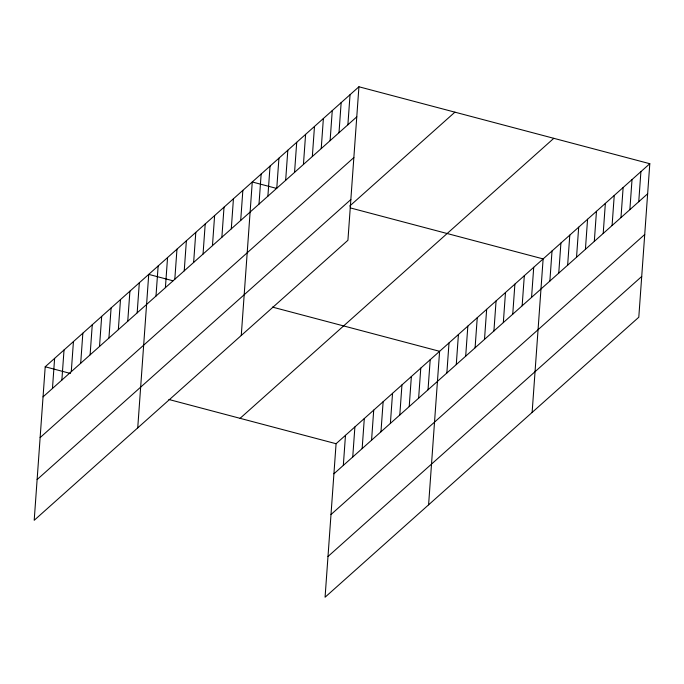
<?xml version="1.0" encoding="UTF-8"?>
<svg xmlns="http://www.w3.org/2000/svg" width="684" height="684" viewBox="0 0 684 684"><rect width="100%" height="100%" fill="white"/><g stroke="black" fill="none" stroke-linecap="round" stroke-linejoin="round"><path stroke-width="1.03" d="M358.929 86.774L45.204 366.778L34.2 520.293L347.925 240.281L358.929 86.774L649.8 163.707L638.796 317.222L325.071 597.226L336.075 443.719L649.8 163.707M52.463 388.461L54.617 358.382M61.868 380.065L64.031 349.977M71.281 371.66L73.436 341.581M80.695 363.264L82.85 333.176M90.108 354.859L92.263 324.78M99.522 346.463L101.677 316.376M108.927 338.058L111.09 307.98M118.341 329.662L120.495 299.575M127.754 321.258L129.909 291.179M137.168 312.862L139.322 282.774M137.732 427.893L148.736 274.378L172.984 280.791M155.986 296.061L158.149 265.973M165.4 287.656L167.554 257.577M174.813 279.26L176.968 249.181M184.227 270.855L186.381 240.777M193.64 262.459L195.795 232.38M203.045 254.055L205.209 223.976M212.459 245.659L214.614 215.58M221.873 237.254L224.027 207.175M231.286 228.858L233.441 198.779M240.7 220.453L242.854 190.374M241.264 335.485L252.268 181.978L276.516 188.391M258.997 204.123L261.151 174.044M267.889 196.188L270.043 166.109M276.772 188.254L278.935 158.175M285.664 180.32L287.819 150.241M294.556 172.385L296.711 142.306M303.439 164.451L305.594 134.372M312.332 156.525L314.486 126.437M321.224 148.59L323.378 118.503M330.107 140.656L332.262 110.569M338.999 132.722L341.154 102.634M347.882 124.787L350.046 94.708M343.325 465.394L345.48 435.315M352.739 456.998L354.893 426.919M362.152 448.593L364.307 418.514M371.566 440.197L373.721 410.118M380.971 431.792L383.134 401.713M390.384 423.396L392.539 393.317M399.798 414.991L401.953 384.912M409.212 406.595L411.366 376.516M418.625 398.191L420.78 368.112M428.03 389.794L430.193 359.716M428.594 504.826L439.598 351.311L272.412 307.09M446.857 372.994L449.012 342.915M456.271 364.598L458.425 334.51M465.684 356.193L467.839 326.114M475.089 347.797L477.252 317.709M484.503 339.392L486.657 309.313M493.916 330.996L496.071 300.909M503.33 322.591L505.485 292.513M512.744 314.195L514.898 284.108M522.149 305.791L524.312 275.712M531.562 297.395L533.717 267.307M532.126 412.426L543.13 258.911L350.225 207.885M549.868 281.056L552.022 250.977M558.751 273.121L560.914 243.042M567.643 265.187L569.798 235.108M576.535 257.252L578.69 227.173M585.418 249.327L587.573 219.239M594.311 241.392L596.465 211.305M603.202 233.458L605.357 203.37M612.086 225.523L614.241 195.436M620.978 217.589L623.133 187.51M629.87 209.655L632.025 179.576M638.753 201.72L640.908 171.641M43.049 396.865L356.774 116.853M40.125 437.598L353.859 157.585M37.116 479.561L350.849 199.548M349.729 206.038L454.92 112.159M240.084 418.326L553.818 138.313M333.912 473.798L647.645 193.786M330.996 514.53L644.721 234.518M327.987 556.494L641.712 276.49M45.204 366.778L70.461 373.464M168.88 399.49L336.075 443.719"/></g></svg>
